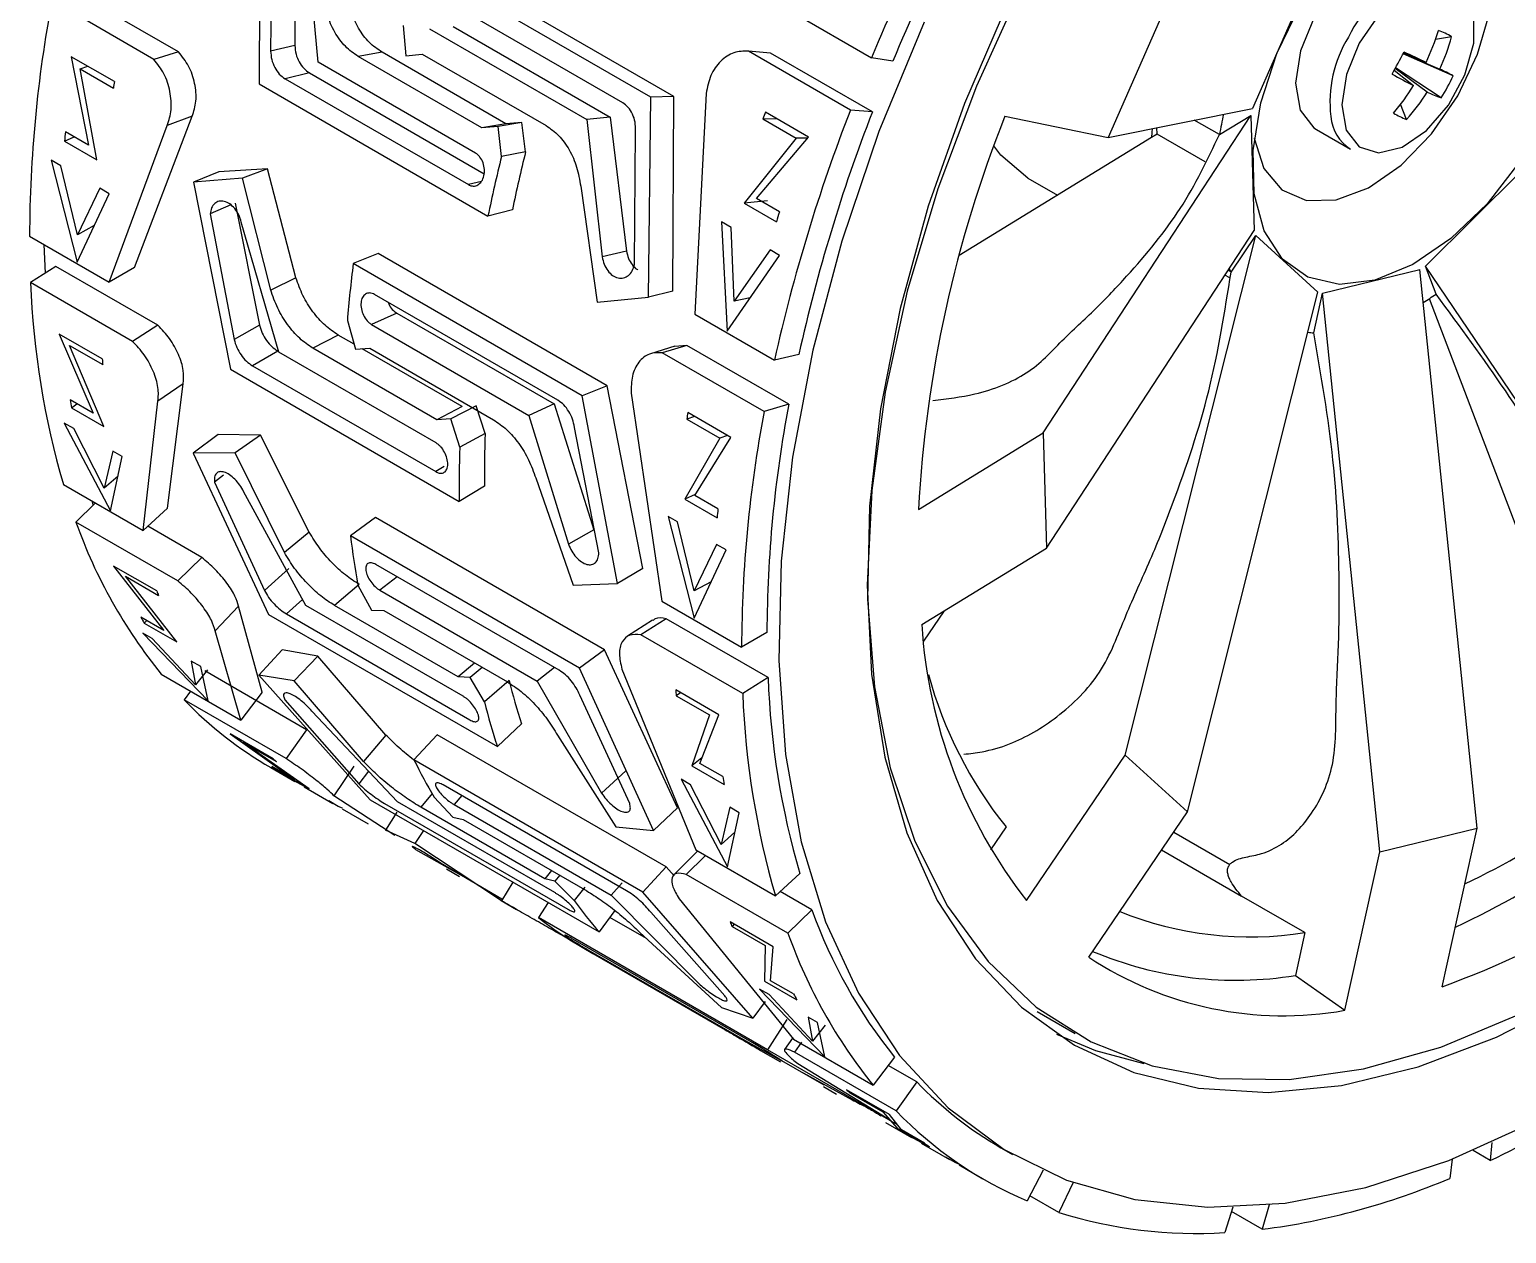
# Model space of a CAD drawing. Header units: millimetres. Extents: x 53 to 380, y 29 to 265.
# Drawn here: x 347.24 to 367.84, y 68.4 to 85.19 of the extents above; entities that cross this region are included whole.
import ezdxf

# ---------------------------------------------------------------- set-up
doc = ezdxf.new("R2010")
doc.units = ezdxf.units.MM

msp = doc.modelspace()

# ---------------------------------------------------------------- linework, layer by layer
at = {"color": 7, "linetype": 'Continuous', "lineweight": 25}
for p, q in [((350.4524, 87.2235), (350.4381, 84.4357)), ((350.6165, 86.7627), (350.5991, 84.8951)), ((350.9409, 86.7875), (350.937, 84.9699)), ((351.2649, 84.7373), (351.081, 86.6575)), ((355.9031, 84.2513), (352.7098, 86.0947)), ((356.223, 84.2621), (353.0297, 86.1055)), ((365.0883, 85.9047), (364.2933, 84.0951)), ((349.3156, 84.882), (347.8946, 85.7024)), ((348.9717, 84.7782), (347.5506, 85.5986)), ((355.5113, 84.1745), (352.9539, 85.6509)), ((363.0775, 85.4987), (362.2825, 83.6891)), ((357.8682, 85.4434), (358.98, 84.8016)), ((352.4483, 85.2517), (352.4871, 84.8301)), ((352.8172, 85.2065), (355.0115, 83.9398)), ((353.1438, 85.2388), (355.3381, 83.9721)), ((367.0729, 85.0946), (366.8483, 85.0547)), ((349.3156, 84.882), (348.9717, 84.7782)), ((350.937, 84.9699), (350.5991, 84.8951)), ((352.1538, 84.877), (351.8201, 84.8191)), ((353.8807, 83.8801), (352.1538, 84.877)), ((358.6862, 84.0715), (357.2651, 84.8918)), ((357.572, 84.8663), (357.2651, 84.8918)), ((348.4207, 84.4693), (347.8201, 84.8159)), ((347.8201, 84.8159), (348.0586, 83.5808)), ((347.9443, 84.6457), (348.0498, 84.6834)), ((353.4593, 83.4706), (351.2649, 84.7373)), ((353.547, 83.8222), (351.8201, 84.8191)), ((352.4871, 84.8301), (352.715, 84.8526)), ((352.715, 84.8526), (354.4418, 83.8557)), ((358.9931, 84.0459), (357.572, 84.8663)), ((359.2779, 84.7535), (358.98, 84.8016)), ((367.0938, 84.5505), (366.3963, 84.8563)), ((366.3977, 84.8589), (366.9081, 84.6438)), ((366.7168, 84.7359), (366.4013, 84.8659)), ((348.1767, 83.3761), (347.9443, 84.6457)), ((347.9443, 84.6457), (348.4068, 84.3786)), ((351.1403, 84.5902), (350.8008, 84.508)), ((350.8008, 84.508), (353.3582, 83.0316)), ((351.1403, 84.5902), (353.5768, 83.1836)), ((366.2717, 84.626), (366.5413, 84.4136)), ((366.7327, 84.3215), (366.2863, 84.652)), ((366.9265, 84.2431), (366.2919, 84.662)), ((350.4381, 84.4357), (353.6314, 82.5922)), ((356.223, 84.2621), (355.9031, 84.2513)), ((356.2115, 81.5463), (356.223, 84.2621)), ((356.6744, 84.3041), (356.5159, 81.224)), ((355.8713, 81.4608), (355.9031, 84.2513)), ((358.9931, 84.0459), (358.6862, 84.0715)), ((362.2825, 83.6891), (364.2933, 84.0951)), ((366.4448, 83.9409), (366.3617, 84.1525)), ((348.3491, 81.6698), (349.1582, 83.8579)), ((348.7027, 81.8748), (349.5059, 83.9846)), ((349.5059, 83.9846), (349.1582, 83.8579)), ((353.8807, 83.8801), (353.547, 83.8222)), ((353.7725, 83.8444), (353.547, 83.8222)), ((354.1052, 83.8982), (353.7726, 83.8444)), ((353.8208, 83.4243), (353.7726, 83.8444)), ((354.1052, 83.8982), (353.8807, 83.8801)), ((354.1562, 83.4886), (354.1052, 83.8982)), ((355.3381, 83.9721), (355.0115, 83.9398)), ((355.0115, 83.9398), (355.2249, 82.024)), ((355.3381, 83.9721), (355.564, 82.1043)), ((357.4669, 83.9468), (357.9295, 83.6798)), ((357.6684, 83.9438), (357.4669, 83.9468)), ((358.1009, 83.6942), (357.5004, 84.0408)), ((360.843, 83.988), (362.2825, 83.6891)), ((361.3773, 79.5697), (364.2719, 83.9979)), ((363.8336, 83.729), (363.4829, 83.9315)), ((363.8336, 83.729), (364.2719, 83.9979)), ((364.2719, 83.9979), (364.3163, 82.3912)), ((347.7254, 83.6366), (347.8588, 83.6962)), ((348.0586, 83.5808), (347.7378, 83.766)), ((355.677, 81.917), (355.6911, 83.7841)), ((357.9295, 83.6798), (357.2029, 82.7741)), ((357.3753, 82.836), (358.1009, 83.6942)), ((358.0868, 83.6775), (357.9295, 83.6798)), ((362.8863, 83.6897), (360.2043, 82.0443)), ((362.9636, 83.7372), (362.8863, 83.6897)), ((362.9636, 83.7372), (362.9611, 83.8261)), ((363.6329, 83.3508), (362.9636, 83.7372)), ((365.1858, 83.8006), (365.6619, 83.5257)), ((347.7254, 83.6366), (348.1767, 83.3761)), ((354.1562, 83.4886), (353.8208, 83.4243)), ((347.5404, 83.3705), (347.9012, 81.9503)), ((347.6724, 83.2943), (347.5404, 83.3705)), ((347.9057, 82.3325), (347.6724, 83.2943)), ((350.558, 83.2531), (349.8758, 83.2098)), ((350.558, 83.2531), (350.2097, 83.1228)), ((350.9539, 81.7307), (350.558, 83.2531)), ((349.8758, 83.2098), (349.5259, 83.0666)), ((350.2097, 83.1228), (349.5259, 83.0666)), ((349.5259, 83.0666), (350.0384, 80.4566)), ((350.6016, 81.5617), (350.2097, 83.1228)), ((361.1637, 83.1205), (361.5732, 82.8842)), ((366.7067, 81.8949), (368.0373, 83.2162)), ((347.9012, 81.9503), (348.3492, 82.9037)), ((348.2172, 82.9799), (347.9057, 82.3325)), ((348.3492, 82.9037), (348.2172, 82.9799)), ((354.9245, 83.0085), (355.1537, 81.3934)), ((357.696, 82.6509), (357.3753, 82.836)), ((350.0449, 82.7477), (349.7557, 82.6222)), ((349.7557, 82.6222), (350.0906, 80.8708)), ((350.1065, 82.7745), (350.4441, 81.0694)), ((353.9726, 82.6821), (353.6314, 82.5922)), ((357.5288, 82.8038), (357.2029, 82.7741)), ((357.2029, 82.7741), (357.6542, 82.5136)), ((348.141, 82.4607), (347.9057, 82.3325)), ((350.7125, 80.696), (350.1908, 82.5095)), ((357.022, 82.4349), (356.8901, 82.5111)), ((356.8901, 82.5111), (356.9692, 80.9895)), ((357.0661, 81.4082), (357.022, 82.4349)), ((347.2373, 82.3117), (348.3491, 81.6698)), ((347.4369, 82.1964), (347.455, 81.7944)), ((361.4216, 77.963), (364.3163, 82.3912)), ((362.5202, 75.0729), (364.3422, 82.323)), ((363.9956, 81.8126), (364.3422, 82.323)), ((364.3422, 82.323), (365.2089, 81.5329)), ((352.1016, 82.0697), (351.7523, 81.9308)), ((355.2949, 80.2262), (352.1016, 82.0697)), ((355.564, 82.1043), (355.2249, 82.024)), ((356.9692, 80.9895), (357.6988, 82.0443)), ((357.5668, 82.1204), (357.0661, 81.4082)), ((357.6988, 82.0443), (357.5668, 82.1204)), ((347.6056, 81.8904), (347.2525, 81.6655)), ((349.0267, 81.07), (347.6056, 81.8904)), ((348.7027, 81.8748), (348.3491, 81.6698)), ((354.9456, 80.0873), (351.7523, 81.9308)), ((363.9956, 81.8126), (363.9538, 81.8368)), ((365.2722, 81.5198), (366.6302, 81.848)), ((367.4275, 74.0541), (366.6302, 81.848)), ((366.8552, 81.5042), (366.7067, 81.8949)), ((370.6696, 76.0431), (366.7067, 81.8949)), ((348.6736, 80.8451), (347.2525, 81.6655)), ((350.9539, 81.7307), (350.6016, 81.5617)), ((363.9803, 81.7309), (363.9108, 81.771)), ((354.6077, 80.0232), (352.0503, 81.4996)), ((355.1537, 81.3934), (355.8713, 81.4608)), ((356.2115, 81.5463), (355.8713, 81.4608)), ((357.2902, 81.4537), (357.0661, 81.4082)), ((363.3869, 74.2828), (365.2089, 81.5329)), ((365.1498, 80.9628), (365.2722, 81.5198)), ((366.0695, 73.7258), (365.2722, 81.5198)), ((366.7617, 81.442), (368.3835, 77.1752)), ((352.3598, 81.2395), (352.0083, 81.0802)), ((352.3598, 81.2395), (354.5542, 79.9727)), ((356.5159, 81.224), (357.6277, 80.5822)), ((349.0267, 81.07), (348.6736, 80.8451)), ((350.4441, 81.0694), (350.0906, 80.8708)), ((351.6702, 81.1342), (351.783, 80.7355)), ((352.0083, 81.0802), (354.2027, 79.8134)), ((348.2521, 80.6003), (347.6516, 80.947)), ((347.6516, 80.947), (348.1263, 79.844)), ((348.2747, 79.6576), (347.7965, 80.7875)), ((347.7965, 80.7875), (348.259, 80.5205)), ((351.5437, 80.9327), (351.1907, 80.7497)), ((351.7631, 80.8061), (351.5437, 80.9327)), ((356.2387, 80.779), (355.8983, 80.6735)), ((356.4054, 80.7892), (356.0615, 80.6854)), ((356.4054, 80.7892), (356.2397, 80.7758)), ((357.8265, 79.9688), (356.4054, 80.7892)), ((350.6988, 80.7105), (350.3453, 80.5051)), ((352.9068, 79.4292), (350.7125, 80.696)), ((352.9175, 79.7528), (351.1907, 80.7497)), ((351.783, 80.7355), (351.9822, 80.7489)), ((353.2706, 79.9359), (351.8747, 80.7417)), ((351.9822, 80.7489), (353.709, 79.7521)), ((357.4826, 79.865), (356.0615, 80.6854)), ((357.9672, 80.664), (357.6277, 80.5822)), ((350.0384, 80.4566), (353.2317, 78.6131)), ((350.3453, 80.5051), (352.9027, 79.0288)), ((349.3804, 80.2545), (349.0288, 80.0094)), ((349.1605, 78.517), (349.3804, 80.2545)), ((355.2949, 80.2262), (354.9456, 80.0873)), ((355.793, 77.6762), (355.2949, 80.2262)), ((348.1263, 79.844), (347.8055, 80.0292)), ((347.8233, 79.9182), (347.8976, 79.976)), ((348.8215, 78.2054), (349.0288, 80.0094)), ((353.2706, 79.9359), (352.9175, 79.7528)), ((353.4672, 79.9443), (353.1142, 79.765)), ((353.5904, 79.5603), (353.4672, 79.9443)), ((354.5542, 79.9727), (354.2027, 79.8134)), ((354.5542, 79.9727), (355.1091, 78.2191)), ((355.4395, 77.4679), (354.9456, 80.0873)), ((355.6294, 80.1222), (356.0574, 77.2199)), ((357.8265, 79.9688), (357.4826, 79.865)), ((347.8233, 79.9182), (348.2747, 79.6576)), ((353.1142, 79.765), (352.9175, 79.7528)), ((353.2371, 79.3713), (353.1142, 79.765)), ((354.2027, 79.8134), (354.7556, 78.0155)), ((356.5101, 79.7993), (356.4046, 79.7616)), ((356.4046, 79.7616), (356.8672, 79.4946)), ((357.019, 79.5055), (356.4185, 79.8522)), ((347.7223, 79.7047), (348.3682, 78.4819)), ((347.8543, 79.6285), (347.7223, 79.7047)), ((348.28, 78.7966), (347.8543, 79.6285)), ((349.8706, 79.5464), (349.5206, 79.2869)), ((350.4588, 79.5372), (349.8706, 79.5464)), ((350.4588, 79.5372), (350.1074, 79.2889)), ((351.1393, 78.1835), (350.4588, 79.5372)), ((353.5904, 79.5603), (353.2371, 79.3713)), ((355.1776, 77.8963), (354.8392, 79.6459)), ((356.9726, 79.5323), (356.8672, 79.4946)), ((359.6376, 78.5024), (361.3773, 79.5697)), ((361.3773, 79.5697), (361.4216, 77.963)), ((348.399, 79.314), (348.28, 78.7966)), ((348.531, 79.2378), (348.399, 79.314)), ((356.8672, 79.4946), (356.3759, 78.6427)), ((356.519, 78.6968), (357.019, 79.5055)), ((348.3682, 78.4819), (348.531, 79.2378)), ((350.1074, 79.2889), (349.5206, 79.2869)), ((349.5206, 79.2869), (350.5694, 77.0365)), ((350.7929, 77.9019), (350.1074, 79.2889)), ((348.4726, 78.9664), (348.28, 78.7966)), ((349.9428, 78.9777), (349.8187, 78.8826)), ((354.2986, 78.9402), (354.8183, 77.443)), ((347.7097, 78.8473), (348.8215, 78.2054)), ((349.8187, 78.8826), (350.5128, 77.3695)), ((351.0905, 77.1629), (350.2233, 78.7518)), ((353.5852, 78.8254), (353.2317, 78.6131)), ((356.5238, 78.7088), (356.3759, 78.6427)), ((356.8397, 78.5116), (356.519, 78.6968)), ((348.1548, 78.5903), (347.8841, 78.3245)), ((348.1044, 78.6194), (348.1266, 78.5627)), ((349.1605, 78.517), (348.8215, 78.2054)), ((356.3759, 78.6427), (356.8273, 78.3822)), ((349.3051, 77.5041), (347.8841, 78.3245)), ((352.0651, 78.3884), (351.7146, 78.1326)), ((355.2584, 76.5449), (352.0651, 78.3884)), ((356.2765, 78.3273), (356.1445, 78.4035)), ((356.1445, 78.4035), (356.5053, 76.9832)), ((356.5098, 77.3654), (356.2765, 78.3273)), ((349.6388, 77.8317), (348.8871, 78.2657)), ((351.1393, 78.1835), (350.7929, 77.9019)), ((354.9079, 76.2891), (351.7146, 78.1326)), ((355.1091, 78.2191), (354.7556, 78.0155)), ((356.5053, 76.9832), (356.9533, 77.9366)), ((356.8213, 78.0128), (356.5098, 77.3654)), ((356.9533, 77.9366), (356.8213, 78.0128)), ((359.6819, 76.8957), (361.4216, 77.963)), ((349.0106, 77.3644), (348.4101, 77.7111)), ((348.4101, 77.7111), (349.1124, 76.8124)), ((349.6388, 77.8317), (349.3051, 77.5041)), ((350.8534, 77.6759), (350.5128, 77.3695)), ((354.6263, 76.2573), (352.0689, 77.7337)), ((355.793, 77.6762), (355.4395, 77.4679)), ((349.2897, 76.6534), (348.5751, 77.5689)), ((348.5751, 77.5689), (349.0376, 77.3019)), ((354.8183, 77.443), (355.4395, 77.4679)), ((356.7451, 77.4936), (356.5098, 77.3654)), ((351.8347, 77.4557), (351.4909, 77.1622)), ((351.8186, 77.4471), (352.0073, 77.0972)), ((352.125, 77.3733), (354.3194, 76.1065)), ((350.1524, 77.1499), (349.8252, 76.8062)), ((350.4835, 75.9543), (350.1524, 77.1499)), ((353.2849, 75.8961), (351.0905, 77.1629)), ((353.2177, 76.1654), (351.4909, 77.1622)), ((352.0073, 77.0972), (352.1771, 77.0915)), ((352.1771, 77.0915), (353.9039, 76.0946)), ((356.0574, 77.2199), (357.1692, 76.5781)), ((359.9966, 77.0888), (359.7078, 76.6634)), ((349.1124, 76.8124), (348.7917, 76.9976)), ((348.8384, 76.9139), (348.8712, 76.9516)), ((348.8384, 76.9139), (349.2897, 76.6534)), ((350.5694, 77.0365), (353.7627, 75.1931)), ((350.8207, 77.043), (353.3781, 75.5666)), ((355.9269, 76.9579), (355.5789, 76.7318)), ((356.1164, 76.9772), (355.7633, 76.7523)), ((357.5375, 76.1568), (356.1164, 76.9772)), ((348.8168, 76.7775), (349.7283, 75.8324)), ((348.9487, 76.7013), (348.8168, 76.7775)), ((349.5544, 76.0542), (348.9487, 76.7013)), ((350.1865, 75.5614), (349.8252, 76.8062)), ((357.1844, 75.9319), (355.7633, 76.7523)), ((357.5228, 76.7831), (357.1692, 76.5781)), ((350.7587, 76.5452), (350.4369, 76.1904)), ((351.2563, 76.4548), (350.7587, 76.5452)), ((351.2563, 76.4548), (350.9302, 76.1087)), ((352.2088, 75.3551), (351.2563, 76.4548)), ((355.2584, 76.5449), (354.9079, 76.2891)), ((356.2767, 74.3378), (355.2584, 76.5449)), ((349.6255, 76.3107), (349.4935, 76.3869)), ((349.4935, 76.3869), (349.5544, 76.0542)), ((349.7201, 76.2653), (349.5544, 76.0542)), ((349.7283, 75.8324), (349.6255, 76.3107)), ((351.1024, 75.4297), (349.6813, 76.2501)), ((353.4452, 76.3595), (353.2177, 76.1654)), ((353.5517, 76.298), (353.3852, 76.1577)), ((354.56, 76.2956), (354.3194, 76.1065)), ((355.9385, 74.0235), (354.9079, 76.2891)), ((355.5, 76.2737), (356.5298, 73.7555)), ((349.0746, 76.2032), (350.1865, 75.5614)), ((350.4369, 76.1904), (351.9881, 74.4526)), ((350.9302, 76.1087), (350.4369, 76.1904)), ((351.8963, 74.9837), (350.9302, 76.1087)), ((353.3851, 76.1577), (353.2177, 76.1654)), ((353.5837, 75.8159), (353.3852, 76.1577)), ((353.9263, 76.1143), (353.5837, 75.8159)), ((354.3194, 76.1065), (355.2172, 74.5431)), ((357.5375, 76.1568), (357.1844, 75.9319)), ((349.4811, 75.9686), (349.3941, 75.8461)), ((350.8152, 75.0258), (349.3941, 75.8461)), ((350.4835, 75.9543), (350.1865, 75.5614)), ((350.8004, 75.8468), (351.8317, 74.6749)), ((355.609, 74.4016), (354.9114, 75.9119)), ((356.8505, 75.6366), (356.2499, 75.9832)), ((356.3166, 75.9447), (356.2568, 75.9034)), ((356.2568, 75.9034), (356.7193, 75.6364)), ((352.3686, 74.4243), (351.1759, 75.6888)), ((356.7193, 75.6364), (356.4739, 74.9243)), ((356.5866, 74.96), (356.8505, 75.6366)), ((351.1024, 75.4297), (350.8152, 75.0258)), ((354.0999, 75.5106), (353.7627, 75.1931)), ((350.6347, 75.0238), (350.0341, 75.3705)), ((350.0341, 75.3705), (350.9372, 74.7315)), ((351.1395, 74.6067), (350.2171, 75.2506)), ((350.2171, 75.2506), (350.6797, 74.9836)), ((352.2088, 75.3551), (351.8963, 74.9837)), ((352.9231, 75.3598), (352.5998, 75.0078)), ((356.1164, 73.5163), (352.9231, 75.3598)), ((354.6024, 75.3553), (355.4129, 74.0726)), ((355.7931, 73.1644), (352.5998, 75.0078)), ((356.6158, 75.0348), (356.4739, 74.9243)), ((361.1448, 73.0471), (362.5202, 75.0729)), ((362.5202, 75.0729), (363.3869, 74.2828)), ((350.6034, 74.9), (350.9361, 74.708)), ((350.9372, 74.7315), (350.6164, 74.9167)), ((350.6882, 74.8673), (350.6918, 74.8732)), ((350.6882, 74.8673), (351.1395, 74.6067)), ((350.7352, 74.8263), (351.0134, 74.677)), ((350.8672, 74.7501), (350.7352, 74.8263)), ((351.7593, 74.9222), (351.4831, 74.5078)), ((355.5565, 74.8536), (355.2172, 74.5431)), ((356.4739, 74.9243), (356.9252, 74.6638)), ((356.9074, 74.7748), (356.5866, 74.96)), ((351.0708, 74.6366), (350.8672, 74.7501)), ((351.0681, 74.6318), (351.4666, 74.4017)), ((355.5656, 73.182), (353.0082, 74.6583)), ((356.4584, 74.6614), (356.3264, 74.7376)), ((356.3264, 74.7376), (356.9723, 73.5149)), ((356.8841, 73.8296), (356.4584, 74.6614)), ((351.5439, 74.3594), (351.4119, 74.4356)), ((351.4119, 74.4356), (351.4693, 74.4066)), ((352.3335, 73.9519), (351.4831, 74.5078)), ((351.9881, 74.4526), (355.1814, 72.6092)), ((352.1884, 74.402), (354.7458, 72.9256)), ((354.5629, 73.1575), (352.3686, 74.4243)), ((352.8815, 74.489), (353.1418, 74.2099)), ((353.1578, 74.3861), (355.3522, 73.1193)), ((351.6031, 74.3336), (351.5439, 74.3594)), ((351.5986, 74.3255), (351.9614, 74.1161)), ((352.3593, 74.2781), (352.2006, 74.0281)), ((354.4233, 73.3506), (352.6965, 74.3475)), ((353.1418, 74.2099), (353.2839, 74.1766)), ((353.2839, 74.1766), (355.0107, 73.1797)), ((356.2767, 74.3378), (355.9385, 74.0235)), ((357.0031, 74.3469), (356.8841, 73.8296)), ((356.9723, 73.5149), (357.1351, 74.2707)), ((357.1351, 74.2707), (357.0031, 74.3469)), ((362.0115, 72.257), (363.3869, 74.2828)), ((352.6115, 73.8398), (352.2006, 74.0281)), ((352.7323, 74.023), (352.6115, 73.8398)), ((355.4129, 74.0726), (355.9385, 74.0235)), ((357.0767, 73.9993), (356.8841, 73.8296)), ((360.8581, 74.0745), (360.6405, 73.754)), ((363.1965, 74.0024), (363.9793, 73.5505)), ((366.0695, 73.7258), (367.4275, 74.0541)), ((366.9418, 71.8436), (367.4275, 74.0541)), ((353.8224, 73.0433), (352.6115, 73.8398)), ((352.6212, 73.7607), (353.2462, 73.4028)), ((356.5298, 73.7555), (357.6416, 73.1137)), ((363.027, 73.7527), (364.1413, 73.1095)), ((353.8264, 73.0651), (352.9713, 73.5686)), ((356.5507, 73.7313), (356.221, 73.4015)), ((356.6548, 73.6665), (356.3949, 73.4113)), ((365.5838, 71.5154), (366.0695, 73.7258)), ((353.0519, 73.4865), (353.2339, 73.3815)), ((354.5159, 73.4653), (354.4233, 73.3506)), ((354.5633, 73.3147), (354.4233, 73.3506)), ((354.6317, 73.3985), (354.5633, 73.3147)), ((356.1164, 73.5163), (355.7931, 73.1644)), ((356.2274, 73.39), (356.1164, 73.5163)), ((357.816, 72.5909), (356.3949, 73.4113)), ((357.9806, 73.4253), (357.6416, 73.1137)), ((354.8324, 73.0462), (354.5633, 73.3147)), ((354.9807, 73.2332), (354.8324, 73.0462)), ((355.5046, 73.2954), (355.3522, 73.1193)), ((357.3279, 71.4067), (355.7931, 73.1644)), ((358.1496, 72.9186), (357.7072, 73.174)), ((353.8152, 73.0459), (354.0297, 72.9221)), ((354.4709, 73.0193), (354.3361, 72.8098)), ((355.3522, 73.1193), (356.5723, 71.8881)), ((356.2964, 73.0705), (357.8947, 71.1115)), ((365.0252, 72.5992), (364.1413, 73.1095)), ((357.5295, 70.9663), (354.3361, 72.8098)), ((355.4022, 72.9079), (355.1814, 72.6092)), ((355.8419, 72.5158), (355.3306, 72.811)), ((356.9363, 71.7162), (355.9019, 72.8843)), ((357.609, 72.4007), (357.0084, 72.7474)), ((358.1496, 72.9186), (357.816, 72.5909)), ((354.8983, 72.4246), (354.7097, 72.5334)), ((357.3494, 71.0462), (354.792, 72.5226)), ((355.8113, 72.5439), (356.8896, 71.5552)), ((357.0644, 72.7151), (357.0355, 72.6848)), ((357.0355, 72.6848), (357.498, 72.4178)), ((365.0252, 72.5992), (364.894, 72.0024)), ((354.7727, 72.4995), (355.0945, 72.3075)), ((355.0231, 72.3606), (357.2174, 71.0939)), ((355.0945, 72.3075), (355.2129, 72.2403)), ((357.498, 72.4178), (357.4889, 71.9201)), ((357.5728, 71.9283), (357.609, 72.4007)), ((355.2129, 72.2403), (356.9398, 71.2434)), ((357.4889, 71.9201), (357.9403, 71.6595)), ((357.8936, 71.7431), (357.5728, 71.9283)), ((364.894, 72.0024), (365.5838, 71.5154)), ((357.5528, 71.7343), (357.4209, 71.8105)), ((357.4209, 71.8105), (358.3324, 70.8654)), ((358.1585, 71.0871), (357.5528, 71.7343)), ((356.8896, 71.5552), (357.3279, 71.4067)), ((357.5001, 71.6368), (357.3279, 71.4067)), ((361.2907, 71.5006), (361.821, 71.1944)), ((357.7993, 71.3859), (357.5295, 70.9663)), ((358.2296, 71.3436), (358.0976, 71.4198)), ((358.0976, 71.4198), (358.1585, 71.0871)), ((358.3331, 71.3097), (358.1585, 71.0871)), ((358.3324, 70.8654), (358.2296, 71.3436)), ((357.2174, 71.0939), (357.722, 70.8141)), ((357.8806, 71.1288), (357.7684, 70.968)), ((357.8947, 71.1115), (359.0066, 70.4696)), ((358.0035, 71.0716), (357.9049, 70.9329)), ((357.4341, 70.9567), (357.712, 70.7963)), ((359.3436, 69.9172), (357.5295, 70.9663)), ((359.326, 70.1126), (357.9049, 70.9329)), ((358.3227, 70.4719), (357.7304, 70.8086)), ((357.9543, 70.7721), (359.2111, 70.0074)), ((359.3036, 70.8626), (359.0066, 70.4696)), ((359.6132, 70.5165), (359.2155, 70.7461)), ((358.0287, 70.6441), (358.7111, 70.2657)), ((359.6132, 70.5165), (359.326, 70.1126)), ((358.3106, 70.4508), (358.4926, 70.3457)), ((359.233, 70.0601), (358.6325, 70.4068)), ((358.6844, 70.3768), (358.6775, 70.3666)), ((358.6775, 70.3666), (359.14, 70.0996)), ((359.14, 70.0996), (359.3388, 69.8734)), ((359.3975, 69.8475), (359.233, 70.0601)), ((359.1774, 69.9504), (359.5402, 69.7409)), ((359.3388, 69.8734), (359.7901, 69.6128)), ((359.4713, 69.7831), (359.3393, 69.8593)), ((359.3393, 69.8593), (359.5447, 69.749)), ((359.7183, 69.6623), (359.3975, 69.8475)), ((359.6749, 69.6696), (359.4713, 69.7831)), ((359.6722, 69.6647), (360.0707, 69.4347)), ((367.6314, 69.6737), (367.6123, 69.4215)), ((360.148, 69.3924), (360.016, 69.4686)), ((360.016, 69.4686), (360.0734, 69.4395)), ((360.7853, 69.5995), (360.9459, 69.5068)), ((367.0793, 69.4396), (367.0487, 69.172)), ((367.6123, 69.4215), (367.3726, 69.5599)), ((360.2072, 69.3666), (360.148, 69.3924)), ((360.2027, 69.3585), (360.5353, 69.1664)), ((361.3751, 69.2846), (361.1536, 68.8601)), ((361.7939, 69.1128), (361.5922, 68.6977)), ((361.5922, 68.6977), (361.19, 68.9299)), ((364.0227, 68.7714), (363.9087, 68.4156)), ((364.4309, 68.461), (364.0025, 68.7083)), ((364.5286, 68.8022), (364.4309, 68.461))]:
    msp.add_line(p, q, dxfattribs=at)
at = {"color": 8, "linetype": 'Continuous', "lineweight": 25}
for p, q in [((353.5402, 83.0757), (353.3582, 83.0316)), ((353.0228, 79.0985), (352.9027, 79.0288)), ((352.3657, 77.5624), (352.125, 77.3733)), ((351.0428, 77.2474), (350.8207, 77.043)), ((351.9668, 74.8502), (351.8317, 74.6749)), ((352.853, 74.5414), (352.6965, 74.3475)), ((353.2651, 74.51), (353.1578, 74.3861)), ((353.9761, 73.305), (353.8224, 73.0433))]:
    msp.add_line(p, q, dxfattribs=at)
at = {"color": 7, "linetype": 'Continuous', "lineweight": 25, "flags": 128}
for points in [[(368.5102, 94.566), (367.4043, 93.8156), (366.3162, 92.9332), (365.2596, 91.9299), (364.2478, 90.8184), (363.2935, 89.6125), (362.4087, 88.3275), (361.6045, 86.9795), (360.8911, 85.5854), (360.2773, 84.1629), (359.7711, 82.7298), (359.3786, 81.304), (359.1048, 79.9036), (358.9533, 78.5462), (358.9258, 77.2488)], [(368.0225, 83.3522), (367.569, 82.7658), (367.0628, 82.2784), (366.5314, 81.9166), (366.0033, 81.6996), (365.5069, 81.6393), (365.0692, 81.7388), (364.7135, 81.9929), (364.4592, 82.3878), (364.32, 82.9022), (364.3032, 83.5084), (364.41, 84.1737), (364.6344, 84.8623), (364.9644, 85.537), (365.3822, 86.1614), (365.8653, 86.702), (366.3876, 87.1295), (366.921, 87.4209), (367.4367, 87.5605), (367.9069, 87.5407)], [(364.3193, 83.6777), (364.4557, 83.2575), (364.7055, 82.9592), (365.0493, 82.8095), (365.4618, 82.8195), (365.9123, 82.9884), (366.3674, 83.3036), (366.7933, 83.7419), (367.1585, 84.2706), (367.4359, 84.8507), (367.6048, 85.439), (367.6529, 85.9919)], [(361.0884, 85.8225), (360.4449, 84.4064), (359.9066, 82.9745), (359.4805, 81.5448), (359.1718, 80.1352), (358.9844, 78.7635), (358.9208, 77.4469), (358.9816, 76.202), (359.1661, 75.0444), (359.4721, 73.9887), (359.8956, 73.0482), (360.4313, 72.2347), (361.0726, 71.5584), (361.8113, 71.0279), (362.6381, 70.6498), (363.5426, 70.4288), (364.5136, 70.3677), (365.5386, 70.4674), (366.605, 70.7265), (367.6992, 71.1419), (368.8075, 71.7081)], [(365.7849, 85.0056), (365.6042, 84.5664), (365.5405, 84.1421), (365.6023, 83.7898), (365.7814, 83.5571), (366.0534, 83.4756), (366.3817, 83.5561), (366.722, 83.7878), (367.0282, 84.1394), (367.2591, 84.5635), (367.3834, 85.0027), (367.3844, 85.3977), (367.2619, 85.6953), (367.0324, 85.8551), (366.727, 85.8557), (366.387, 85.6969), (366.0581, 85.4001), (365.7849, 85.0056)], [(359.7151, 85.2963), (359.085, 83.773), (358.5652, 82.2426), (358.1616, 80.7225), (357.8788, 79.2298), (357.72, 77.7815), (357.6869, 76.3941), (357.78, 75.0831), (357.9981, 73.8635), (358.3389, 72.749), (358.7984, 71.7524), (359.3715, 70.8849), (360.0516, 70.1564), (360.8311, 69.575), (361.7012, 69.1474), (362.6518, 68.8784), (363.6724, 68.7711), (364.7513, 68.8267), (365.8763, 69.0445), (367.0346, 69.4221), (368.2132, 69.9552)], [(365.1561, 85.3643), (364.9637, 84.8967), (364.8958, 84.4448), (364.9616, 84.0696), (365.1523, 83.8219), (365.1858, 83.8006)], [(362.8945, 83.8127), (362.8903, 83.7567), (362.8863, 83.6897)], [(361.1637, 83.1205), (360.7869, 83.442), (360.6887, 83.5748)], [(363.9956, 81.8126), (363.9787, 81.8491), (363.9719, 81.8644)], [(358.9258, 77.2488), (359.0228, 76.0277), (359.2429, 74.8983), (359.5835, 73.8748), (360.0403, 72.9701), (360.6075, 72.1955), (361.2779, 71.5608), (362.0433, 71.074), (362.8938, 70.7412), (363.8189, 70.5665), (364.8068, 70.5522), (365.8453, 70.6985), (366.9211, 71.0035), (368.0209, 71.4633)], [(361.5607, 71.1841), (362.1077, 70.9559), (362.7804, 70.7751)]]:
    msp.add_lwpolyline(points, dxfattribs=at)
at = {"color": 7, "linetype": 'Continuous', "lineweight": 25}
for centre, radius, start, end in [((384.6057, 74.0261), 27.799, 149.3195, 157.19345), ((384.1151, 74.3095), 26.9438, 149.3195, 157.19342), ((365.2361, 82.2542), 17.9989, 169.29174, 179.81713), ((363.741, 86.15), 3.2946, 334.58328, 342.92329), ((366.3463, 83.8188), 1.4683, 60.33733, 68.24822), ((364.3187, 85.8458), 2.8548, 335.09983, 344.74485), ((360.0258, 88.1561), 7.1744, 330.03764, 332.83273), ((351.6571, 53.0034), 35.1247, 64.61187, 65.1668), ((368.119, 81.4126), 19.9341, 171.17943, 171.4429), ((370.701, 92.6089), 9.1905, 240.97157, 243.08884), ((363.4471, 77.526), 7.9146, 62.56388, 64.06837), ((364.9607, 85.5125), 2.34, 327.1471, 335.72379), ((363.8037, 86.1047), 3.2178, 319.82286, 328.29543), ((364.359, 85.8177), 2.8059, 318.01999, 327.77687), ((367.6282, 86.2561), 2.1318, 245.15964, 250.78081), ((381.2776, 75.3134), 24.2296, 158.81012, 167.44063), ((381.6794, 75.3922), 25.6793, 160.31833, 160.5411), ((380.8895, 75.5573), 23.4842, 158.81015, 167.44061), ((376.9388, 77.576), 17.3259, 158.27941, 176.93484), ((369.0232, 82.8178), 5.269, 166.8777, 170.04171), ((365.9862, 84.0332), 0.6023, 184.90425, 237.42023), ((366.8894, 85.0979), 1.2395, 239.60593, 248.98), ((365.6762, 81.9697), 18.0281, 174.28147, 174.69464), ((374.9589, 78.3305), 21.4327, 166.07412, 168.28529), ((375.2841, 78.1024), 22.1132, 166.0741, 168.28526), ((380.8974, 75.5138), 24.2743, 162.90147, 163.24024), ((369.8844, 79.6596), 18.2738, 172.86068, 175.37153), ((358.8993, 82.1085), 11.6552, 182.17828, 196.2488), ((364.5361, 84.8871), 4.1015, 301.4673, 304.43137), ((365.3159, 82.5061), 1.5522, 260.82268, 263.85587), ((361.5123, 81.7017), 13.3058, 184.74816, 185.09311), ((359.3977, 81.834), 11.7318, 188.84952, 189.39864), ((374.9678, 76.7274), 17.4451, 169.29174, 179.81713), ((376.1168, 76.7955), 19.9341, 171.17943, 171.4429), ((375.168, 76.5207), 17.9989, 169.29174, 179.81713), ((368.613, 79.0869), 15.03, 178.1952, 180.99682), ((368.7397, 78.8828), 15.5103, 178.19537, 180.99643), ((374.7781, 76.7152), 18.0281, 174.28147, 174.69464), ((354.7016, 80.7562), 7.2383, 199.63048, 218.97734), ((363.487, 79.5682), 11.8596, 186.95307, 190.30299), ((356.3924, 80.5178), 8.0272, 203.13098, 203.61732), ((355.1537, 80.4956), 7.2603, 208.80335, 209.55928), ((366.6073, 77.3257), 6.9387, 183.55288, 218.07049), ((363.0306, 78.4053), 9.3881, 194.12454, 197.95883), ((368.8261, 76.5862), 11.2967, 182.17834, 196.24876), ((365.3675, 77.7076), 5.7909, 195.07703, 218.85729), ((353.3809, 79.6962), 5.5424, 224.00009, 239.92446), ((362.9777, 78.1799), 9.687, 194.12471, 197.95868), ((369.5101, 77.0847), 13.3058, 184.74816, 185.09311), ((368.8312, 76.3749), 11.6552, 182.17828, 196.2488), ((361.6494, 84.979), 12.9741, 295.60975, 312.24423), ((354.4709, 79.2722), 5.7241, 227.9183, 228.52238), ((359.172, 78.2399), 7.324, 206.18696, 210.80676), ((353.7716, 79.4187), 5.4976, 234.975, 235.88369), ((361.3228, 85.024), 13.6441, 295.16425, 312.44498), ((368.4996, 76.5796), 11.7318, 188.84952, 189.39864), ((362.5717, 83.8098), 12.7392, 290.06248, 312.9954), ((359.8693, 76.7105), 6.2287, 216.03544, 221.18222), ((357.7183, 77.1067), 5.4683, 231.79394, 237.40728), ((364.3903, 75.9007), 8.0272, 203.13098, 203.61732), ((364.7574, 75.2754), 7.0155, 199.63034, 218.97745), ((364.2663, 77.4345), 4.8945, 248.12717, 278.91919), ((364.6336, 75.0226), 7.2383, 199.63048, 218.97734), ((364.0616, 77.088), 5.1533, 247.21326, 279.29568), ((364.7258, 76.3568), 4.9169, 236.49346, 280.04973), ((364.2556, 75.2412), 7.2603, 208.80335, 209.55928), ((360.739, 83.7695), 15.9093, 295.59627, 307.02588), ((363.4775, 74.2482), 5.372, 224.00029, 239.92432), ((362.4687, 74.6552), 5.7241, 227.9183, 228.52238), ((363.2812, 73.9245), 5.4932, 223.94322, 247.21156), ((362.8735, 74.1643), 5.4976, 234.975, 235.88369), ((363.1413, 78.3835), 10.0059, 277.40529, 292.98614), ((363.5114, 74.8051), 6.4018, 252.55451, 273.55763)]:
    msp.add_arc(centre, radius, start, end, dxfattribs=at)
at = {"color": 8, "linetype": 'Continuous', "lineweight": 25}
for centre, radius, start, end in [((367.2794, 84.288), 1.8318, 113.15789, 154.05444), ((367.1391, 84.1736), 1.7634, 148.71, 186.24597)]:
    msp.add_arc(centre, radius, start, end, dxfattribs=at)
at = {"color": 7, "linetype": 'Continuous', "lineweight": 25}
for points, knots in [([(352.1538, 84.877), (352.0925, 84.9197), (351.9697, 85.0051), (351.8218, 85.2068), (351.7111, 85.4448), (351.682, 85.621), (351.6675, 85.7092)], [0, 0, 0, 0, 0.2500015, 0.4999994, 0.7500016, 1, 1, 1, 1]), ([(351.8201, 84.8191), (351.7588, 84.8621), (351.6358, 84.9482), (351.4885, 85.1536), (351.3793, 85.3967), (351.3517, 85.5763), (351.3378, 85.6665)], [0, 0, 0, 0, 0.2477044, 0.4965119, 0.7472052, 1, 1, 1, 1]), ([(349.5059, 83.9846), (349.5279, 84.0528), (349.5718, 84.1893), (349.55, 84.4441), (349.4668, 84.6942), (349.366, 84.8194), (349.3156, 84.882)], [0, 0, 0, 0, 0.2499987, 0.4999975, 0.7499985, 1, 1, 1, 1]), ([(350.5991, 84.8951), (350.6028, 84.8553), (350.6101, 84.7758), (350.6542, 84.6634), (350.7183, 84.5671), (350.7733, 84.5277), (350.8008, 84.508)], [0, 0, 0, 0, 0.2509154, 0.5007376, 0.7503873, 1, 1, 1, 1]), ([(350.937, 84.9699), (350.941, 84.9306), (350.949, 84.852), (350.9944, 84.7418), (351.0587, 84.6481), (351.1131, 84.6095), (351.1403, 84.5902)], [0, 0, 0, 0, 0.2509885, 0.5007644, 0.750387, 1, 1, 1, 1]), ([(357.2651, 84.8918), (357.1966, 84.892), (357.0589, 84.8923), (356.8705, 84.7636), (356.7264, 84.5623), (356.6917, 84.3903), (356.6744, 84.3041)], [0, 0, 0, 0, 0.246435, 0.4957894, 0.7476027, 1, 1, 1, 1]), ([(349.1582, 83.8579), (349.1805, 83.9285), (349.2251, 84.0696), (349.2047, 84.3302), (349.1232, 84.5861), (349.022, 84.7144), (348.9717, 84.7782)], [0, 0, 0, 0, 0.252397, 0.5042095, 0.7535652, 1, 1, 1, 1]), ([(355.6911, 83.7841), (355.6902, 83.8243), (355.6883, 83.9046), (355.6515, 84.0181), (355.5927, 84.1152), (355.5384, 84.1548), (355.5113, 84.1745)], [0, 0, 0, 0, 0.2509147, 0.5007376, 0.7503872, 1, 1, 1, 1]), ([(354.4418, 83.8557), (354.503, 83.8128), (354.6256, 83.7266), (354.771, 83.5209), (354.8791, 83.2776), (354.9093, 83.0984), (354.9245, 83.0085)], [0, 0, 0, 0, 0.2477042, 0.4965144, 0.7472048, 1, 1, 1, 1]), ([(359.8368, 80.0187), (360.0345, 80.0435), (360.5146, 80.1037), (361.2054, 80.3825), (361.6233, 80.8554), (362.1128, 81.2952), (362.6882, 81.9038), (363.3456, 82.6998), (363.6688, 83.3815), (363.8336, 83.729)], [0, 0, 0, 0, 0.0788225, 0.1914809, 0.3081117, 0.4228415, 0.5363469, 0.7636248, 1, 1, 1, 1]), ([(353.3582, 83.0316), (353.3695, 83.0261), (353.3921, 83.015), (353.427, 83.01), (353.4608, 83.0137), (353.5027, 83.0312), (353.5468, 83.0744), (353.5787, 83.1519), (353.5858, 83.2439), (353.5668, 83.3381), (353.5301, 83.4063), (353.492, 83.4487), (353.4702, 83.4633), (353.4593, 83.4706)], [0, 0, 0, 0, 0.0628575, 0.1254665, 0.1879463, 0.2507867, 0.3754481, 0.5001625, 0.6249392, 0.7497258, 0.8744834, 0.9372481, 1, 1, 1, 1]), ([(350.1908, 82.5095), (350.1801, 82.5434), (350.1588, 82.6111), (350.1009, 82.7007), (350.0302, 82.7677), (349.9531, 82.8038), (349.8791, 82.8049), (349.8173, 82.7716), (349.772, 82.7098), (349.7611, 82.6514), (349.7557, 82.6222)], [0, 0, 0, 0, 0.1253831, 0.2504266, 0.375432, 0.5003883, 0.6252949, 0.7501887, 0.8750789, 1, 1, 1, 1]), ([(355.2249, 82.024), (355.2324, 81.9891), (355.2475, 81.9194), (355.2996, 81.8278), (355.3677, 81.76), (355.4456, 81.7242), (355.5238, 81.7245), (355.593, 81.7602), (355.6483, 81.8253), (355.6675, 81.8864), (355.677, 81.917)], [0, 0, 0, 0, 0.1253826, 0.2504267, 0.3754316, 0.5003878, 0.6252945, 0.7501883, 0.8750784, 1, 1, 1, 1]), ([(355.564, 82.1043), (355.5718, 82.0698), (355.5874, 82.0008), (355.6403, 81.9138), (355.6881, 81.8596), (355.7179, 81.8464), (355.7225, 81.8444)], [0, 0, 0, 0, 0.3148748, 0.6288053, 0.942731, 1, 1, 1, 1]), ([(360.2703, 75.0878), (360.3546, 75.097), (360.5666, 75.1201), (361.0161, 75.2506), (361.6028, 75.5967), (362.2242, 76.2107), (362.5147, 77.0204), (362.8776, 77.7928), (363.2874, 78.8373), (363.7382, 80.1769), (363.9087, 81.2603), (363.9956, 81.8126)], [0, 0, 0, 0, 0.0331357, 0.0833173, 0.1747376, 0.2756656, 0.3801524, 0.4829367, 0.5846236, 0.7882369, 1, 1, 1, 1]), ([(351.5437, 80.9327), (351.481, 80.975), (351.3555, 81.0594), (351.1855, 81.2534), (351.042, 81.4804), (350.9832, 81.6473), (350.9539, 81.7307)], [0, 0, 0, 0, 0.2500014, 0.4999993, 0.7500016, 1, 1, 1, 1]), ([(351.1907, 80.7497), (351.1279, 80.7921), (351.002, 80.8772), (350.832, 81.0747), (350.6888, 81.3064), (350.6307, 81.4764), (350.6016, 81.5617)], [0, 0, 0, 0, 0.2477043, 0.4965117, 0.7472048, 1, 1, 1, 1]), ([(352.0503, 81.4996), (352.0391, 81.5052), (352.0167, 81.5163), (351.9833, 81.5218), (351.9519, 81.5189), (351.9143, 81.5028), (351.8776, 81.4621), (351.8567, 81.3882), (351.8614, 81.3001), (351.8912, 81.2095), (351.9342, 81.1434), (351.9752, 81.1019), (351.9973, 81.0874), (352.0083, 81.0802)], [0, 0, 0, 0, 0.0628576, 0.1254665, 0.187946, 0.2507859, 0.3754484, 0.5001631, 0.6249391, 0.7497261, 0.8744833, 0.9372481, 1, 1, 1, 1]), ([(352.2388, 81.3908), (352.2413, 81.3828), (352.2532, 81.3457), (352.2961, 81.2868), (352.3386, 81.2553), (352.3598, 81.2395)], [0, 0, 0, 0, 0.1206049, 0.5600735, 1, 1, 1, 1]), ([(369.4879, 75.8847), (369.422, 75.9386), (369.3386, 76.0067), (369.2469, 76.0992), (369.2087, 76.1438), (369.1826, 76.1833), (369.1717, 76.2153), (369.1748, 76.2379), (369.2054, 76.2718), (369.3051, 76.2754), (369.4654, 76.2708), (369.6468, 76.3372), (369.7562, 76.5679), (369.6999, 77.018), (369.3092, 77.6631), (368.988, 78.2701), (368.5051, 79.0988), (367.8412, 80.169), (367.1881, 81.0533), (366.8552, 81.5042)], [0, 0, 0, 0, 0.0278894, 0.0352952, 0.0412208, 0.046785, 0.0519471, 0.0574502, 0.0636828, 0.093528, 0.1265823, 0.1719139, 0.2544984, 0.3456719, 0.4400603, 0.5329104, 0.6247695, 0.8087034, 1, 1, 1, 1]), ([(349.3804, 80.2545), (349.3853, 80.3138), (349.3951, 80.4324), (349.3231, 80.6619), (349.1984, 80.8918), (349.0839, 81.0106), (349.0267, 81.07)], [0, 0, 0, 0, 0.2499993, 0.49999714, 0.74999831, 1, 1, 1, 1]), ([(350.4441, 81.0694), (350.4553, 81.0329), (350.4778, 80.9601), (350.5396, 80.8566), (350.6151, 80.7676), (350.6709, 80.7295), (350.6988, 80.7105)], [0, 0, 0, 0, 0.2509878, 0.5007637, 0.7503871, 1, 1, 1, 1]), ([(364.1413, 73.1095), (364.0894, 73.172), (364.0238, 73.251), (363.9672, 73.365), (363.949, 73.4218), (363.9446, 73.4747), (363.9566, 73.5207), (363.9813, 73.5566), (364.0578, 73.6187), (364.2117, 73.6555), (364.4502, 73.6989), (364.7835, 73.8585), (365.1539, 74.2492), (365.4685, 74.9269), (365.4505, 75.8007), (365.5037, 76.6374), (365.5093, 77.7658), (365.4554, 79.2102), (365.253, 80.371), (365.1498, 80.9628)], [0, 0, 0, 0, 0.0278893, 0.0352953, 0.0412209, 0.0467851, 0.0519471, 0.0574502, 0.0636828, 0.093528, 0.1265823, 0.171914, 0.2544985, 0.3456719, 0.4400601, 0.5329104, 0.6247694, 0.8087033, 1, 1, 1, 1]), ([(349.0288, 80.0094), (349.0335, 80.0708), (349.0429, 80.1934), (348.9709, 80.428), (348.8464, 80.6631), (348.731, 80.7847), (348.6736, 80.8451)], [0, 0, 0, 0, 0.2523972, 0.5042092, 0.7535648, 1, 1, 1, 1]), ([(350.0906, 80.8708), (350.1016, 80.8339), (350.1236, 80.7603), (350.1848, 80.6548), (350.2605, 80.5633), (350.317, 80.5245), (350.3453, 80.5051)], [0, 0, 0, 0, 0.2509138, 0.50073743, 0.75038694, 1, 1, 1, 1]), ([(356.0615, 80.6854), (355.9996, 80.6863), (355.8752, 80.6883), (355.727, 80.565), (355.6316, 80.3712), (355.6302, 80.2053), (355.6294, 80.1222)], [0, 0, 0, 0, 0.2464345, 0.4957898, 0.747603, 1, 1, 1, 1]), ([(354.8392, 79.6459), (354.8311, 79.6843), (354.8149, 79.7608), (354.7615, 79.8702), (354.6913, 79.9644), (354.6356, 80.0036), (354.6077, 80.0232)], [0, 0, 0, 0, 0.2509148, 0.500737, 0.7503872, 1, 1, 1, 1]), ([(353.709, 79.7521), (353.7716, 79.7095), (353.8971, 79.6242), (354.0652, 79.4257), (354.2071, 79.1935), (354.268, 79.0249), (354.2986, 78.9402)], [0, 0, 0, 0, 0.2477042, 0.4965146, 0.7472052, 1, 1, 1, 1]), ([(352.9027, 79.0288), (352.9138, 79.0232), (352.936, 79.0119), (352.9679, 79.0057), (352.9971, 79.0075), (353.0308, 79.0216), (353.0615, 79.0593), (353.0746, 79.1293), (353.0631, 79.214), (353.0279, 79.3019), (352.9822, 79.3667), (352.9401, 79.4076), (352.9179, 79.422), (352.9068, 79.4292)], [0, 0, 0, 0, 0.0628576, 0.1254666, 0.1879468, 0.2507864, 0.3754486, 0.5001624, 0.6249393, 0.7497256, 0.8744833, 0.9372481, 1, 1, 1, 1]), ([(350.2233, 78.7518), (350.2066, 78.7821), (350.1731, 78.8427), (350.1029, 78.9252), (350.0266, 78.9889), (349.9513, 79.0261), (349.8864, 79.0324), (349.8396, 79.0078), (349.8136, 78.9574), (349.817, 78.9075), (349.8187, 78.8826)], [0, 0, 0, 0, 0.1253832, 0.2504267, 0.3754319, 0.5003882, 0.625295, 0.7501882, 0.8750782, 1, 1, 1, 1]), ([(351.8347, 77.4557), (351.7706, 77.4969), (351.6423, 77.5794), (351.45, 77.7583), (351.273, 77.9628), (351.1839, 78.11), (351.1393, 78.1835)], [0, 0, 0, 0, 0.2500015, 0.4999996, 0.7500017, 1, 1, 1, 1]), ([(351.4909, 77.1622), (351.4266, 77.2037), (351.2979, 77.2868), (351.1047, 77.4685), (350.927, 77.6771), (350.8377, 77.8268), (350.7929, 77.9019)], [0, 0, 0, 0, 0.2477043, 0.4965117, 0.7472049, 1, 1, 1, 1]), ([(354.7556, 78.0155), (354.7691, 77.9831), (354.7962, 77.9183), (354.8605, 77.8318), (354.9342, 77.7664), (355.0103, 77.7298), (355.0795, 77.7263), (355.1338, 77.7558), (355.17, 77.8131), (355.1751, 77.8686), (355.1776, 77.8963)], [0, 0, 0, 0, 0.1253828, 0.2504264, 0.3754314, 0.5003877, 0.6252946, 0.7501878, 0.8750786, 1, 1, 1, 1]), ([(350.1524, 77.1499), (350.1407, 77.1949), (350.1174, 77.2849), (349.9961, 77.4733), (349.8307, 77.6699), (349.7028, 77.7778), (349.6388, 77.8317)], [0, 0, 0, 0, 0.2499995, 0.4999976, 0.7499985, 1, 1, 1, 1]), ([(352.0689, 77.7337), (352.0579, 77.7394), (352.0359, 77.7508), (352.0055, 77.758), (351.9787, 77.7578), (351.9494, 77.7466), (351.9263, 77.7139), (351.9244, 77.6514), (351.948, 77.5747), (351.9941, 77.4941), (352.0464, 77.4336), (352.0913, 77.3947), (352.1138, 77.3804), (352.125, 77.3733)], [0, 0, 0, 0, 0.0628577, 0.1254667, 0.1879468, 0.2507862, 0.3754485, 0.5001628, 0.6249397, 0.7497261, 0.8744833, 0.9372481, 1, 1, 1, 1]), ([(349.8252, 76.8062), (349.8128, 76.8529), (349.7881, 76.946), (349.6655, 77.1384), (349.499, 77.339), (349.3695, 77.4493), (349.3051, 77.5041)], [0, 0, 0, 0, 0.2523971, 0.5042092, 0.7535649, 1, 1, 1, 1]), ([(350.5128, 77.3695), (350.5312, 77.338), (350.568, 77.2751), (350.6462, 77.1823), (350.7336, 77.0995), (350.7916, 77.0618), (350.8207, 77.043)], [0, 0, 0, 0, 0.2509149, 0.500737, 0.7503873, 1, 1, 1, 1]), ([(356.1164, 76.9772), (356.0585, 76.9874), (355.9849, 77.0005), (355.9424, 76.9589), (355.9333, 76.9501)], [0, 0, 0, 0, 0.7865138, 1, 1, 1, 1]), ([(355.7633, 76.7523), (355.7086, 76.7566), (355.5984, 76.7653), (355.4931, 76.6628), (355.4494, 76.495), (355.4831, 76.3475), (355.5, 76.2737)], [0, 0, 0, 0, 0.2464348, 0.4957901, 0.7476028, 1, 1, 1, 1]), ([(354.9114, 75.9119), (354.8958, 75.9457), (354.8648, 76.0134), (354.7942, 76.1125), (354.7123, 76.1999), (354.655, 76.2382), (354.6263, 76.2573)], [0, 0, 0, 0, 0.2509147, 0.5007366, 0.750387, 1, 1, 1, 1]), ([(353.9039, 76.0946), (353.968, 76.053), (354.0964, 75.9696), (354.2877, 75.7862), (354.4642, 75.5767), (354.5562, 75.4293), (354.6024, 75.3553)], [0, 0, 0, 0, 0.2477042, 0.4965147, 0.7472054, 1, 1, 1, 1]), ([(351.1759, 75.6888), (351.1533, 75.7137), (351.1083, 75.7635), (351.0263, 75.8353), (350.9445, 75.8939), (350.871, 75.9327), (350.8148, 75.947), (350.7825, 75.9358), (350.7749, 75.9024), (350.7919, 75.8653), (350.8004, 75.8468)], [0, 0, 0, 0, 0.12538257, 0.25042733, 0.37543228, 0.50038863, 0.6252955, 0.75019012, 0.8750786, 1, 1, 1, 1]), ([(353.3781, 75.5666), (353.389, 75.5609), (353.4108, 75.5493), (353.4397, 75.5409), (353.4644, 75.5393), (353.4899, 75.5473), (353.5071, 75.5751), (353.5014, 75.6313), (353.4711, 75.7023), (353.4197, 75.7786), (353.3648, 75.8368), (353.3188, 75.8749), (353.2962, 75.889), (353.2849, 75.8961)], [0, 0, 0, 0, 0.06285759, 0.12546657, 0.18794636, 0.2507869, 0.37544808, 0.50016288, 0.62493942, 0.74972598, 0.87448337, 0.93724819, 1, 1, 1, 1]), ([(352.5945, 75.0071), (352.5247, 75.0636), (352.3852, 75.1765), (352.2676, 75.2956), (352.2088, 75.3551)], [0, 0, 0, 0, 0.500003, 1, 1, 1, 1]), ([(351.4831, 74.5078), (351.4555, 74.5354), (351.4003, 74.5906), (351.2325, 74.7279), (351.028, 74.8831), (350.8858, 74.9784), (350.8152, 75.0258)], [0, 0, 0, 0, 0.2523972, 0.504209, 0.7535648, 1, 1, 1, 1]), ([(352.6965, 74.3475), (352.6309, 74.3875), (352.4994, 74.4678), (352.2846, 74.6273), (352.0745, 74.8028), (351.9559, 74.9232), (351.8963, 74.9837)], [0, 0, 0, 0, 0.2477044, 0.4965117, 0.7472047, 1, 1, 1, 1]), ([(351.8317, 74.6749), (351.8569, 74.6508), (351.9072, 74.6027), (352.0012, 74.5271), (352.0993, 74.4562), (352.1587, 74.4201), (352.1884, 74.402)], [0, 0, 0, 0, 0.25091479, 0.50073553, 0.75038686, 1, 1, 1, 1]), ([(353.0082, 74.6583), (352.9973, 74.6642), (352.9757, 74.6759), (352.9482, 74.6858), (352.9258, 74.6897), (352.9044, 74.6859), (352.8943, 74.6653), (352.9105, 74.6197), (352.9522, 74.5601), (353.0138, 74.4943), (353.0749, 74.4423), (353.1236, 74.4069), (353.1464, 74.393), (353.1578, 74.3861)], [0, 0, 0, 0, 0.0628574, 0.1254668, 0.1879461, 0.2507863, 0.3754492, 0.5001628, 0.6249391, 0.7497265, 0.8744838, 0.9372481, 1, 1, 1, 1]), ([(355.2172, 74.5431), (355.2367, 74.5151), (355.2758, 74.4593), (355.3522, 74.3819), (355.4316, 74.3207), (355.5059, 74.2828), (355.5661, 74.2726), (355.6055, 74.2909), (355.6227, 74.334), (355.6136, 74.3791), (355.609, 74.4016)], [0, 0, 0, 0, 0.125383, 0.2504268, 0.3754317, 0.5003878, 0.6252947, 0.7501885, 0.8750785, 1, 1, 1, 1]), ([(352.9713, 73.5686), (352.9437, 73.5867), (352.8885, 73.623), (352.7963, 73.6812), (352.7097, 73.7335), (352.6377, 73.7743), (352.5891, 73.7987), (352.5694, 73.8042), (352.578, 73.7924), (352.6068, 73.7713), (352.6212, 73.7607)], [0, 0, 0, 0, 0.12538212, 0.25042671, 0.37543149, 0.50038758, 0.62529447, 0.75018839, 0.87507739, 1, 1, 1, 1]), ([(356.3949, 73.4113), (356.3471, 73.4212), (356.2509, 73.4412), (356.1878, 73.3732), (356.1946, 73.2476), (356.2624, 73.1296), (356.2964, 73.0705)], [0, 0, 0, 0, 0.2464348, 0.4957902, 0.7476029, 1, 1, 1, 1]), ([(354.7458, 72.9256), (354.7566, 72.9197), (354.778, 72.9077), (354.8042, 72.8963), (354.8247, 72.89), (354.8427, 72.8898), (354.8474, 72.9039), (354.8245, 72.9412), (354.7768, 72.9934), (354.7104, 73.0535), (354.647, 73.1027), (354.5973, 73.1368), (354.5744, 73.1506), (354.5629, 73.1575)], [0, 0, 0, 0, 0.0628576, 0.1254668, 0.1879473, 0.2507862, 0.3754487, 0.5001634, 0.6249393, 0.7497258, 0.8744833, 0.9372482, 1, 1, 1, 1]), ([(355.0107, 73.1797), (355.0762, 73.1394), (355.2073, 73.0588), (355.4204, 72.8972), (355.6294, 72.7204), (355.7505, 72.6029), (355.8113, 72.5439)], [0, 0, 0, 0, 0.2477041, 0.4965147, 0.7472056, 1, 1, 1, 1]), ([(355.9019, 72.8843), (355.8792, 72.9115), (355.834, 72.9658), (355.7469, 73.0496), (355.6537, 73.1266), (355.595, 73.1635), (355.5656, 73.182)], [0, 0, 0, 0, 0.2509134, 0.5007377, 0.7503877, 1, 1, 1, 1]), ([(354.7097, 72.5334), (354.643, 72.5718), (354.5092, 72.6486), (354.276, 72.781), (354.0384, 72.9164), (353.8946, 73.0009), (353.8224, 73.0433)], [0, 0, 0, 0, 0.2477044, 0.4965119, 0.7472054, 1, 1, 1, 1]), ([(354.792, 72.5226), (354.7813, 72.5287), (354.76, 72.5409), (354.7351, 72.5541), (354.7165, 72.5631), (354.702, 72.5685), (354.7033, 72.5631), (354.7352, 72.5389), (354.7926, 72.5006), (354.8677, 72.4532), (354.9364, 72.4116), (354.9883, 72.3808), (355.0115, 72.3673), (355.0231, 72.3606)], [0, 0, 0, 0, 0.06285749, 0.12546596, 0.18794681, 0.2507857, 0.37544741, 0.50016276, 0.6249383, 0.74972595, 0.87448326, 0.93724829, 1, 1, 1, 1]), ([(356.5723, 71.8881), (356.5974, 71.8663), (356.6475, 71.8226), (356.735, 71.7576), (356.8195, 71.7022), (356.8922, 71.6624), (356.9441, 71.643), (356.9698, 71.6462), (356.9695, 71.6699), (356.9474, 71.7007), (356.9363, 71.7162)], [0, 0, 0, 0, 0.125383, 0.2504264, 0.3754315, 0.5003877, 0.625295, 0.7501877, 0.8750776, 1, 1, 1, 1]), ([(356.9398, 71.2434), (357.0063, 71.205), (357.1396, 71.1278), (357.3155, 71.0251), (357.4134, 70.9689), (357.4342, 70.9569)], [0, 0, 0, 0, 0.4393496, 0.8806617, 1, 1, 1, 1]), ([(357.7304, 70.8086), (357.7016, 70.8274), (357.644, 70.8651), (357.5425, 70.9296), (357.4394, 70.9934), (357.3794, 71.0286), (357.3494, 71.0462)], [0, 0, 0, 0, 0.2509163, 0.5007368, 0.7503879, 1, 1, 1, 1]), ([(357.9049, 70.9329), (357.8634, 70.9503), (357.78, 70.9852), (357.7547, 70.9627), (357.8068, 70.8922), (357.9051, 70.8122), (357.9543, 70.7721)], [0, 0, 0, 0, 0.2464349, 0.4957903, 0.7476028, 1, 1, 1, 1]), ([(358.7111, 70.2657), (358.7408, 70.2511), (358.8, 70.2218), (358.8968, 70.1715), (358.9854, 70.123), (359.0574, 70.0806), (359.0998, 70.0519), (359.1167, 70.0379), (359.1111, 70.0385), (359.1109, 70.0385)], [0, 0, 0, 0, 0.1660521, 0.3316544, 0.4972051, 0.6626914, 0.8281114, 0.9935149, 1, 1, 1, 1])]:
    msp.add_open_spline(points, degree=3, knots=knots, dxfattribs=at)

doc.saveas('drawing.dxf')
